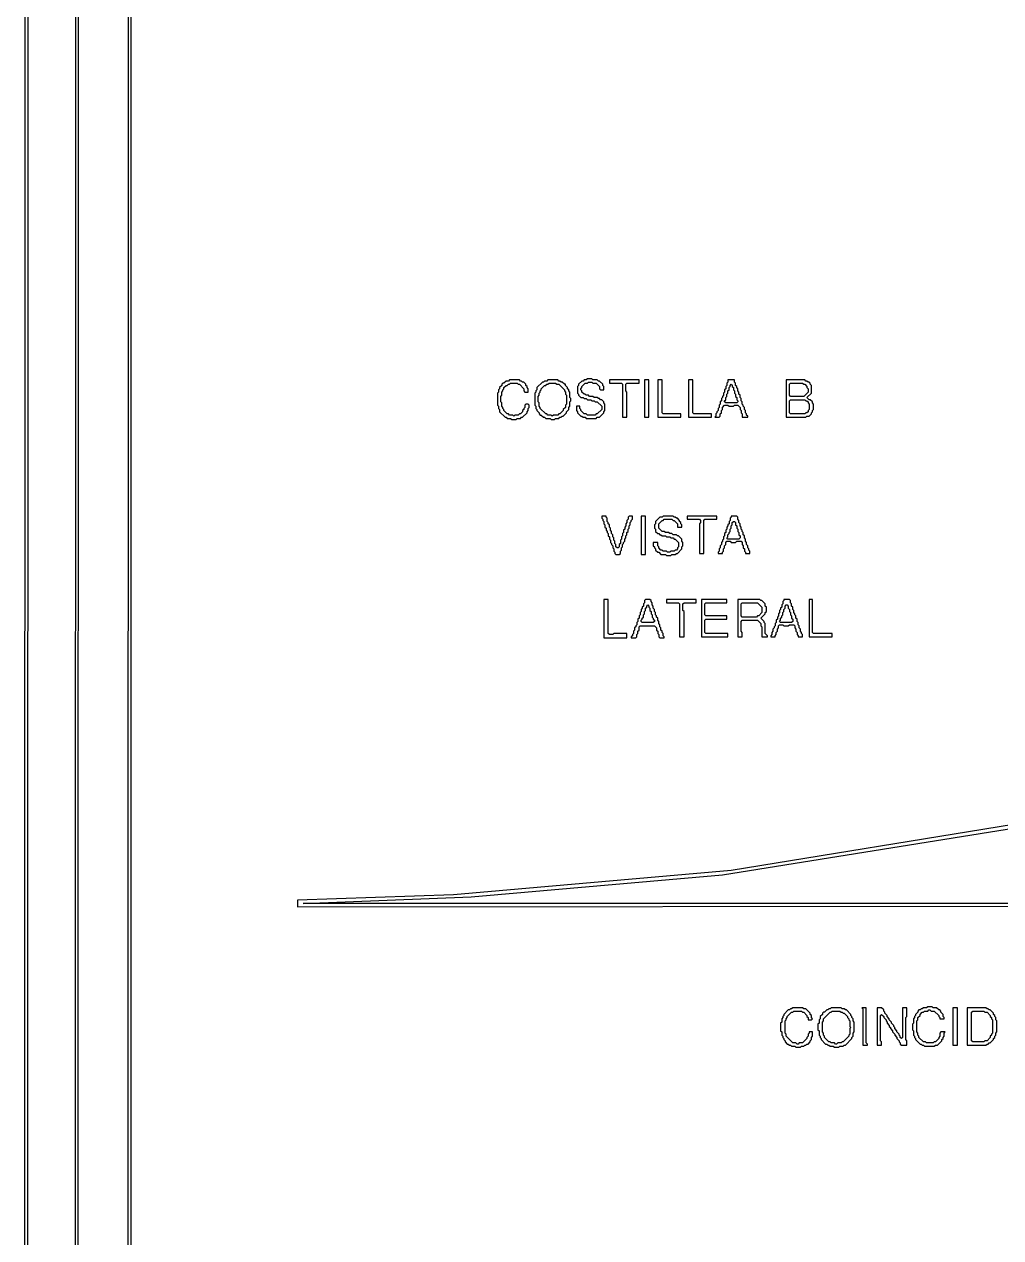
# Model space of a CAD drawing. Extents: x 17 to 323, y -435 to -5.
# Drawn here: x 16.9 to 105.8, y -324.3 to -213.8 of the extents above; entities that cross this region are included whole.
import ezdxf

# ---------------------------------------------------------------- set-up
doc = ezdxf.new("R2010")
doc.units = 0

msp = doc.modelspace()

# ---------------------------------------------------------------- linework, layer by layer
at = {"layer": 'CONTOURS'}
for p, q in [((17, -4.7), (16.9, -434.9)), ((17.2, -434.5), (17.3, -5)), ((21.6, -9.4), (21.5, -430.1)), ((21.8, -429.8), (21.9, -9.7)), ((26.4, -14.2), (26.3, -425.4)), ((26.6, -425), (26.7, -14.5)), ((60.5, -246.5), (60.4, -246.6)), ((60.6, -246.5), (60.5, -246.5)), ((60.8, -246.3), (60.6, -246.5)), ((61, -246.3), (60.8, -246.3)), ((61.1, -246.2), (61, -246.3)), ((62, -246.2), (61.1, -246.2)), ((61.1, -246.6), (61.2, -246.5)), ((61.2, -246.5), (61.8, -246.5)), ((61.8, -246.5), (61.9, -246.6)), ((62.1, -246.3), (62, -246.2)), ((62.2, -246.3), (62.1, -246.3)), ((62.3, -246.4), (62.2, -246.3)), ((62.4, -246.4), (62.3, -246.4)), ((62.6, -246.6), (62.4, -246.4)), ((64.1, -246.4), (63.6, -246.9)), ((64.2, -246.4), (64.1, -246.4)), ((64.3, -246.3), (64.2, -246.4)), ((64.5, -246.3), (64.3, -246.3)), ((64.6, -246.2), (64.5, -246.3)), ((65.5, -246.2), (64.6, -246.2)), ((64.6, -246.6), (64.7, -246.5)), ((64.7, -246.5), (65.3, -246.5)), ((65.3, -246.5), (65.4, -246.6)), ((65.6, -246.3), (65.5, -246.2)), ((65.7, -246.3), (65.6, -246.3)), ((65.8, -246.4), (65.7, -246.3)), ((65.9, -246.4), (65.8, -246.4)), ((66.1, -246.6), (65.9, -246.4)), ((67.7, -246.3), (67.4, -246.6)), ((67.8, -246.3), (67.7, -246.3)), ((67.7, -246.8), (68, -246.5)), ((67.9, -246.2), (67.8, -246.3)), ((68.1, -246.2), (67.9, -246.2)), ((68, -246.5), (68.2, -246.5)), ((68.2, -246.1), (68.1, -246.2)), ((68.6, -246.1), (68.2, -246.1)), ((68.2, -246.5), (68.3, -246.4)), ((68.3, -246.4), (68.6, -246.4)), ((68.7, -246.2), (68.6, -246.1)), ((68.6, -246.4), (68.7, -246.5)), ((69.1, -246.2), (68.7, -246.2)), ((68.7, -246.5), (69, -246.5)), ((69, -246.5), (69.3, -246.8)), ((69.2, -246.3), (69.1, -246.2)), ((69.3, -246.3), (69.2, -246.3)), ((69.6, -246.6), (69.3, -246.3)), ((70.2, -246.2), (70.2, -246.5)), ((72.9, -246.2), (70.2, -246.2)), ((70.2, -246.5), (71.3, -246.5)), ((71.3, -246.5), (71.4, -246.6)), ((71.7, -246.6), (71.8, -246.5)), ((71.8, -246.5), (72.9, -246.5)), ((72.9, -246.5), (72.9, -246.2)), ((73.4, -246.2), (73.4, -249.6)), ((73.8, -246.2), (73.4, -246.2)), ((73.8, -249.6), (73.8, -246.2)), ((74.6, -246.2), (74.6, -249.6)), ((75, -246.2), (74.6, -246.2)), ((75, -249.2), (75, -246.2)), ((77.4, -246.2), (77.4, -249.6)), ((77.8, -246.2), (77.4, -246.2)), ((77.8, -249.2), (77.8, -246.2)), ((81, -246.4), (80.9, -246.5)), ((80.9, -246.5), (80.9, -246.7)), ((81, -246.2), (81, -246.4)), ((81.6, -246.2), (81, -246.2)), ((81.6, -246.4), (81.6, -246.2)), ((81.7, -246.5), (81.6, -246.4)), ((81.7, -246.7), (81.7, -246.5)), ((86.3, -246.2), (86.3, -249.6)), ((88, -246.2), (86.3, -246.2)), ((86.6, -246.6), (86.7, -246.5)), ((86.7, -246.5), (87.8, -246.5)), ((87.8, -246.5), (87.9, -246.6)), ((88.1, -246.3), (88, -246.2)), ((88.2, -246.3), (88.1, -246.3)), ((88.3, -246.4), (88.2, -246.3)), ((88.4, -246.4), (88.3, -246.4)), ((88.5, -246.5), (88.4, -246.4)), ((88.5, -246.6), (88.5, -246.5)), ((60.1, -247.3), (60, -247.4)), ((60, -247.4), (60, -248.5)), ((60.2, -247), (60.1, -247.1)), ((60.1, -247.1), (60.1, -247.3)), ((60.4, -246.7), (60.2, -246.9)), ((60.2, -246.9), (60.2, -247)), ((60.3, -247.7), (60.4, -247.6)), ((60.4, -246.6), (60.4, -246.7)), ((60.4, -247.3), (60.5, -247.2)), ((60.4, -247.6), (60.4, -247.3)), ((60.5, -247.1), (60.6, -247)), ((60.5, -247.2), (60.5, -247.1)), ((60.6, -246.9), (60.8, -246.7)), ((60.6, -247), (60.6, -246.9)), ((60.8, -246.7), (60.9, -246.7)), ((60.9, -246.7), (61, -246.6)), ((61, -246.6), (61.1, -246.6)), ((61.9, -246.6), (62, -246.6)), ((62, -246.6), (62.4, -247)), ((62.4, -247), (62.4, -247.2)), ((62.4, -247.2), (62.5, -247.3)), ((62.5, -247.3), (62.8, -247.3)), ((62.6, -246.7), (62.6, -246.6)), ((62.7, -246.8), (62.6, -246.7)), ((62.7, -246.9), (62.7, -246.8)), ((62.8, -247), (62.7, -246.9)), ((62.8, -247.3), (62.8, -247)), ((63.5, -247.3), (63.4, -247.4)), ((63.4, -247.4), (63.4, -248.5)), ((63.6, -247.1), (63.5, -247.2)), ((63.5, -247.2), (63.5, -247.3)), ((63.6, -246.9), (63.6, -247.1)), ((63.7, -247.7), (63.8, -247.6)), ((63.8, -247.4), (63.9, -247.3)), ((63.8, -247.6), (63.8, -247.4)), ((63.9, -247.2), (64, -247.1)), ((63.9, -247.3), (63.9, -247.2)), ((64, -247), (64.3, -246.7)), ((64, -247.1), (64, -247)), ((64.3, -246.7), (64.4, -246.7)), ((64.4, -246.7), (64.5, -246.6)), ((64.5, -246.6), (64.6, -246.6)), ((65.4, -246.6), (65.6, -246.6)), ((65.6, -246.6), (66.1, -247.1)), ((66.2, -246.6), (66.1, -246.6)), ((66.1, -247.1), (66.1, -247.2)), ((66.1, -247.2), (66.2, -247.3)), ((66.2, -246.7), (66.2, -246.6)), ((66.4, -246.9), (66.2, -246.7)), ((66.2, -247.3), (66.2, -247.5)), ((66.2, -247.5), (66.3, -247.6)), ((66.3, -247.6), (66.3, -248.4)), ((66.4, -247), (66.4, -246.9)), ((66.5, -247.1), (66.4, -247)), ((66.5, -247.2), (66.5, -247.1)), ((66.6, -247.3), (66.5, -247.2)), ((66.6, -247.8), (66.6, -247.3)), ((67.4, -246.7), (67.3, -246.8)), ((67.3, -246.8), (67.3, -247.4)), ((67.3, -247.4), (67.4, -247.5)), ((67.4, -246.6), (67.4, -246.7)), ((67.4, -247.5), (67.4, -247.6)), ((67.4, -247.6), (67.6, -247.8)), ((67.6, -247), (67.7, -246.9)), ((67.6, -247.1), (67.6, -247)), ((67.7, -247.2), (67.6, -247.1)), ((67.7, -246.9), (67.7, -246.8)), ((67.7, -247.3), (67.7, -247.2)), ((67.9, -247.5), (67.7, -247.3)), ((68, -247.5), (67.9, -247.5)), ((68.1, -247.6), (68, -247.5)), ((68.3, -247.6), (68.1, -247.6)), ((68.4, -247.7), (68.3, -247.6)), ((69.3, -246.8), (69.3, -247)), ((69.3, -247), (69.4, -247.1)), ((69.4, -247.1), (69.7, -247.1)), ((69.6, -246.7), (69.6, -246.6)), ((69.7, -246.8), (69.6, -246.7)), ((69.7, -247.1), (69.7, -246.8)), ((71.4, -246.6), (71.4, -249.6)), ((71.7, -247.2), (71.7, -246.6)), ((71.8, -247.3), (71.7, -247.2)), ((71.8, -249.6), (71.8, -247.3)), ((80.6, -247.6), (80.5, -247.7)), ((80.7, -247.3), (80.6, -247.4)), ((80.6, -247.4), (80.6, -247.6)), ((80.8, -247), (80.7, -247.1)), ((80.7, -247.1), (80.7, -247.3)), ((80.9, -246.7), (80.8, -246.8)), ((80.8, -246.8), (80.8, -247)), ((80.9, -247.5), (81, -247.4)), ((80.9, -247.7), (80.9, -247.5)), ((81, -247.2), (81.1, -247.1)), ((81, -247.4), (81, -247.2)), ((81.1, -246.9), (81.2, -246.8)), ((81.1, -247.1), (81.1, -246.9)), ((81.2, -246.7), (81.3, -246.6)), ((81.2, -246.8), (81.2, -246.7)), ((81.3, -246.6), (81.4, -246.7)), ((81.4, -246.7), (81.4, -246.8)), ((81.4, -246.8), (81.5, -246.9)), ((81.5, -246.9), (81.5, -247.1)), ((81.5, -247.1), (81.6, -247.2)), ((81.6, -247.2), (81.6, -247.4)), ((81.6, -247.4), (81.7, -247.5)), ((81.8, -246.8), (81.7, -246.7)), ((81.7, -247.5), (81.7, -247.7)), ((81.8, -246.9), (81.8, -246.8)), ((81.9, -247), (81.8, -246.9)), ((81.9, -247.2), (81.9, -247)), ((82, -247.3), (81.9, -247.2)), ((82, -247.5), (82, -247.3)), ((82.1, -247.6), (82, -247.5)), ((82.1, -247.8), (82.1, -247.6)), ((86.6, -247.6), (86.6, -246.6)), ((86.7, -247.7), (86.6, -247.6)), ((87.9, -246.6), (88, -246.6)), ((88.3, -247.3), (87.9, -247.7)), ((88, -246.6), (88.2, -246.8)), ((88.2, -246.8), (88.2, -246.9)), ((88.2, -246.9), (88.3, -247)), ((88.2, -247.8), (88.6, -247.4)), ((88.3, -247), (88.3, -247.3)), ((88.6, -246.7), (88.5, -246.6)), ((88.6, -247.4), (88.6, -246.7)), ((60, -248.5), (60.1, -248.6)), ((60.1, -248.6), (60.1, -248.8)), ((60.3, -248.2), (60.3, -247.7)), ((60.4, -248.3), (60.3, -248.2)), ((60.4, -248.6), (60.4, -248.3)), ((60.5, -248.7), (60.4, -248.6)), ((60.5, -248.8), (60.5, -248.7)), ((62.5, -248.7), (62.4, -248.8)), ((62.6, -248.4), (62.5, -248.5)), ((62.5, -248.5), (62.5, -248.7)), ((62.8, -248.4), (62.6, -248.4)), ((62.9, -248.5), (62.8, -248.4)), ((62.8, -248.8), (62.9, -248.7)), ((62.9, -248.7), (62.9, -248.5)), ((63.4, -248.5), (63.5, -248.6)), ((63.5, -248.6), (63.5, -248.8)), ((63.7, -248.2), (63.7, -247.7)), ((63.8, -248.3), (63.7, -248.2)), ((63.8, -248.6), (63.8, -248.3)), ((63.9, -248.7), (63.8, -248.6)), ((63.9, -248.8), (63.9, -248.7)), ((66.2, -248.7), (66, -248.9)), ((66.3, -248.4), (66.2, -248.5)), ((66.2, -248.5), (66.2, -248.7)), ((66.5, -248.7), (66.6, -248.6)), ((66.5, -248.9), (66.5, -248.7)), ((66.7, -247.9), (66.6, -247.8)), ((66.6, -248.2), (66.7, -248.1)), ((66.6, -248.6), (66.6, -248.2)), ((66.7, -248.1), (66.7, -247.9)), ((67.5, -248.6), (67.2, -248.6)), ((67.2, -248.6), (67.2, -249)), ((67.5, -248.8), (67.5, -248.6)), ((67.6, -247.8), (67.8, -247.8)), ((67.8, -247.8), (67.9, -247.9)), ((67.9, -247.9), (68.1, -247.9)), ((68.1, -247.9), (68.2, -248)), ((68.2, -248), (68.5, -248)), ((68.7, -247.7), (68.4, -247.7)), ((68.5, -248), (68.6, -248.1)), ((68.6, -248.1), (68.8, -248.1)), ((68.8, -247.8), (68.7, -247.7)), ((69.1, -247.8), (68.8, -247.8)), ((68.8, -248.1), (68.9, -248.2)), ((68.9, -248.2), (69.1, -248.2)), ((69.2, -247.9), (69.1, -247.8)), ((69.1, -248.2), (69.5, -248.6)), ((69.3, -247.9), (69.2, -247.9)), ((69.4, -248), (69.3, -247.9)), ((69.5, -248), (69.4, -248)), ((69.7, -248.2), (69.5, -248)), ((69.5, -248.6), (69.5, -248.9)), ((69.7, -248.3), (69.7, -248.2)), ((69.8, -248.4), (69.7, -248.3)), ((69.8, -249), (69.8, -248.4)), ((80.2, -248.7), (80.1, -248.8)), ((80.3, -248.4), (80.2, -248.5)), ((80.2, -248.5), (80.2, -248.7)), ((80.4, -248.1), (80.3, -248.2)), ((80.3, -248.2), (80.3, -248.4)), ((80.5, -247.8), (80.4, -247.9)), ((80.4, -247.9), (80.4, -248.1)), ((80.5, -247.7), (80.5, -247.8)), ((80.5, -248.7), (80.7, -248.5)), ((80.5, -248.9), (80.5, -248.7)), ((80.7, -248.1), (80.8, -248)), ((80.7, -248.2), (80.7, -248.1)), ((80.8, -248.3), (80.7, -248.2)), ((80.7, -248.5), (81, -248.5)), ((80.8, -247.8), (80.9, -247.7)), ((80.8, -248), (80.8, -247.8)), ((81.8, -248.3), (80.8, -248.3)), ((81, -248.5), (81.1, -248.6)), ((81.1, -248.6), (81.5, -248.6)), ((81.5, -248.6), (81.6, -248.5)), ((81.6, -248.5), (81.9, -248.5)), ((81.7, -247.7), (81.8, -247.8)), ((81.8, -247.8), (81.8, -248)), ((81.8, -248), (81.9, -248.1)), ((81.9, -248.2), (81.8, -248.3)), ((81.9, -248.1), (81.9, -248.2)), ((81.9, -248.5), (82.1, -248.7)), ((82.2, -247.9), (82.1, -247.8)), ((82.1, -248.7), (82.1, -248.9)), ((82.2, -248.1), (82.2, -247.9)), ((82.3, -248.2), (82.2, -248.1)), ((82.3, -248.4), (82.3, -248.2)), ((82.4, -248.5), (82.3, -248.4)), ((82.4, -248.6), (82.4, -248.5)), ((82.5, -248.7), (82.4, -248.6)), ((82.5, -248.9), (82.5, -248.7)), ((86.6, -248.1), (86.7, -248)), ((86.6, -249.2), (86.6, -248.1)), ((87.9, -247.7), (86.7, -247.7)), ((86.7, -248), (88, -248)), ((88, -248), (88.1, -248.1)), ((88.1, -248.1), (88.2, -248.1)), ((88.4, -248), (88.2, -247.8)), ((88.2, -248.1), (88.3, -248.2)), ((88.3, -248.2), (88.3, -248.3)), ((88.3, -248.3), (88.4, -248.4)), ((88.5, -248), (88.4, -248)), ((88.4, -248.4), (88.4, -248.9)), ((88.7, -248.2), (88.5, -248)), ((88.7, -248.3), (88.7, -248.2)), ((88.8, -248.4), (88.7, -248.3)), ((88.8, -248.9), (88.8, -248.4)), ((60.1, -248.8), (60.2, -248.9)), ((60.2, -248.9), (60.2, -249.1)), ((60.2, -249.1), (60.7, -249.6)), ((60.6, -248.9), (60.5, -248.8)), ((60.6, -249), (60.6, -248.9)), ((60.9, -249.3), (60.6, -249)), ((60.7, -249.6), (60.8, -249.6)), ((60.8, -249.6), (60.9, -249.7)), ((61, -249.3), (60.9, -249.3)), ((60.9, -249.7), (61.2, -249.7)), ((61.1, -249.4), (61, -249.3)), ((61.4, -249.4), (61.1, -249.4)), ((61.2, -249.7), (61.3, -249.8)), ((61.3, -249.8), (61.7, -249.8)), ((61.5, -249.5), (61.4, -249.4)), ((61.6, -249.4), (61.5, -249.5)), ((61.9, -249.4), (61.6, -249.4)), ((61.7, -249.8), (61.8, -249.7)), ((61.8, -249.7), (62.1, -249.7)), ((62, -249.3), (61.9, -249.4)), ((62.1, -249.3), (62, -249.3)), ((62.3, -249.1), (62.1, -249.3)), ((62.1, -249.7), (62.2, -249.6)), ((62.2, -249.6), (62.3, -249.6)), ((62.4, -248.9), (62.3, -249)), ((62.3, -249), (62.3, -249.1)), ((62.3, -249.6), (62.7, -249.2)), ((62.4, -248.8), (62.4, -248.9)), ((62.7, -249.1), (62.8, -249)), ((62.7, -249.2), (62.7, -249.1)), ((62.8, -249), (62.8, -248.8)), ((63.5, -248.8), (63.6, -248.9)), ((63.6, -248.9), (63.6, -249)), ((63.6, -249), (63.8, -249.2)), ((63.8, -249.2), (63.8, -249.3)), ((63.8, -249.3), (63.9, -249.4)), ((64.4, -249.3), (63.9, -248.8)), ((63.9, -249.4), (64, -249.4)), ((64, -249.4), (64.2, -249.6)), ((64.2, -249.6), (64.3, -249.6)), ((64.3, -249.6), (64.4, -249.7)), ((64.5, -249.3), (64.4, -249.3)), ((64.4, -249.7), (64.8, -249.7)), ((64.6, -249.4), (64.5, -249.3)), ((64.9, -249.4), (64.6, -249.4)), ((64.8, -249.7), (64.9, -249.8)), ((65, -249.5), (64.9, -249.4)), ((64.9, -249.8), (65.2, -249.8)), ((65.1, -249.4), (65, -249.5)), ((65.5, -249.4), (65.1, -249.4)), ((65.2, -249.8), (65.3, -249.7)), ((65.3, -249.7), (65.6, -249.7)), ((65.6, -249.3), (65.5, -249.4)), ((65.7, -249.3), (65.6, -249.3)), ((65.6, -249.7), (65.7, -249.6)), ((66, -249), (65.7, -249.3)), ((65.7, -249.6), (65.8, -249.6)), ((65.8, -249.6), (65.9, -249.5)), ((65.9, -249.5), (66, -249.5)), ((66, -248.9), (66, -249)), ((66, -249.5), (66.3, -249.2)), ((66.3, -249.1), (66.5, -248.9)), ((66.3, -249.2), (66.3, -249.1)), ((67.2, -249), (67.3, -249.1)), ((67.3, -249.1), (67.3, -249.2)), ((67.3, -249.2), (67.6, -249.5)), ((67.6, -248.9), (67.5, -248.8)), ((67.6, -249), (67.6, -248.9)), ((67.9, -249.3), (67.6, -249)), ((67.6, -249.5), (67.7, -249.5)), ((67.7, -249.5), (67.8, -249.6)), ((67.8, -249.6), (68, -249.6)), ((68.1, -249.3), (67.9, -249.3)), ((68, -249.6), (68.1, -249.7)), ((68.2, -249.4), (68.1, -249.3)), ((68.1, -249.7), (69, -249.7)), ((68.9, -249.4), (68.2, -249.4)), ((69, -249.3), (68.9, -249.4)), ((69.1, -249.3), (69, -249.3)), ((69, -249.7), (69.1, -249.6)), ((69.5, -248.9), (69.1, -249.3)), ((69.1, -249.6), (69.3, -249.6)), ((69.3, -249.6), (69.7, -249.2)), ((69.7, -249.1), (69.8, -249)), ((69.7, -249.2), (69.7, -249.1)), ((71.4, -249.6), (71.8, -249.6)), ((73.4, -249.6), (73.8, -249.6)), ((74.6, -249.6), (76.7, -249.6)), ((75.1, -249.3), (75, -249.2)), ((76.7, -249.3), (75.1, -249.3)), ((76.7, -249.6), (76.7, -249.3)), ((77.4, -249.6), (79.5, -249.6)), ((77.9, -249.3), (77.8, -249.2)), ((79.5, -249.3), (77.9, -249.3)), ((79.5, -249.6), (79.5, -249.3)), ((79.9, -249.5), (79.8, -249.6)), ((79.8, -249.6), (80.2, -249.6)), ((80, -249.2), (79.9, -249.3)), ((79.9, -249.3), (79.9, -249.5)), ((80.1, -249), (80, -249.1)), ((80, -249.1), (80, -249.2)), ((80.1, -248.8), (80.1, -249)), ((80.2, -249.6), (80.3, -249.5)), ((80.3, -249.3), (80.4, -249.2)), ((80.3, -249.5), (80.3, -249.3)), ((80.4, -249), (80.5, -248.9)), ((80.4, -249.2), (80.4, -249)), ((82.1, -248.9), (82.2, -249)), ((82.2, -249), (82.2, -249.2)), ((82.2, -249.2), (82.3, -249.3)), ((82.3, -249.3), (82.3, -249.6)), ((82.3, -249.6), (82.8, -249.6)), ((82.6, -249), (82.5, -248.9)), ((82.6, -249.2), (82.6, -249)), ((82.7, -249.3), (82.6, -249.2)), ((82.7, -249.4), (82.7, -249.3)), ((82.8, -249.5), (82.7, -249.4)), ((82.8, -249.6), (82.8, -249.5)), ((86.3, -249.6), (88.1, -249.6)), ((86.7, -249.3), (86.6, -249.2)), ((88, -249.3), (86.7, -249.3)), ((88.1, -249.2), (88, -249.3)), ((88.2, -249.2), (88.1, -249.2)), ((88.1, -249.6), (88.2, -249.5)), ((88.3, -249.1), (88.2, -249.2)), ((88.2, -249.5), (88.4, -249.5)), ((88.4, -248.9), (88.3, -249)), ((88.3, -249), (88.3, -249.1)), ((88.4, -249.5), (88.6, -249.3)), ((88.6, -249.2), (88.7, -249.1)), ((88.6, -249.3), (88.6, -249.2)), ((88.7, -249), (88.8, -248.9)), ((88.7, -249.1), (88.7, -249)), ((69.5, -258.6), (69.5, -258.8)), ((69.9, -258.6), (69.5, -258.6)), ((69.9, -258.7), (69.9, -258.6)), ((72, -258.6), (71.9, -258.7)), ((72.3, -258.6), (72, -258.6)), ((72.3, -258.9), (72.3, -258.6)), ((73.1, -258.6), (73.1, -262.1)), ((73.5, -258.6), (73.1, -258.6)), ((73.5, -262.1), (73.5, -258.6)), ((75.1, -258.6), (75, -258.7)), ((76, -258.6), (75.1, -258.6)), ((76.1, -258.7), (76, -258.6)), ((77.3, -258.6), (77.3, -258.9)), ((80, -258.6), (77.3, -258.6)), ((80, -258.9), (80, -258.6)), ((81.3, -258.6), (81.3, -258.7)), ((81.8, -258.6), (81.3, -258.6)), ((81.9, -258.7), (81.8, -258.6)), ((69.5, -258.8), (69.6, -258.9)), ((69.6, -258.9), (69.6, -259)), ((69.6, -259), (69.7, -259.1)), ((69.7, -259.1), (69.7, -259.3)), ((69.7, -259.3), (69.8, -259.4)), ((69.8, -259.4), (69.8, -259.6)), ((69.8, -259.6), (69.9, -259.7)), ((70, -258.8), (69.9, -258.7)), ((69.9, -259.7), (69.9, -259.9)), ((70, -259.1), (70, -258.8)), ((70.1, -259.2), (70, -259.1)), ((70.1, -259.3), (70.1, -259.2)), ((70.2, -259.4), (70.1, -259.3)), ((70.2, -259.6), (70.2, -259.4)), ((70.3, -259.7), (70.2, -259.6)), ((70.3, -259.9), (70.3, -259.7)), ((71.7, -259.5), (71.6, -259.6)), ((71.6, -259.6), (71.6, -259.8)), ((71.8, -259.2), (71.7, -259.3)), ((71.7, -259.3), (71.7, -259.5)), ((71.9, -258.9), (71.8, -259)), ((71.8, -259), (71.8, -259.2)), ((71.9, -258.7), (71.9, -258.9)), ((71.9, -259.8), (72, -259.7)), ((72, -259.5), (72.1, -259.4)), ((72, -259.7), (72, -259.5)), ((72.1, -259.2), (72.2, -259.1)), ((72.1, -259.4), (72.1, -259.2)), ((72.2, -259), (72.3, -258.9)), ((72.2, -259.1), (72.2, -259)), ((74.4, -259.3), (74.3, -259.4)), ((74.3, -259.4), (74.3, -259.7)), ((74.3, -259.7), (74.4, -259.8)), ((74.8, -258.7), (74.4, -259.1)), ((74.4, -259.1), (74.4, -259.3)), ((74.7, -259.3), (75, -259)), ((74.7, -259.7), (74.7, -259.3)), ((75, -260), (74.7, -259.7)), ((75, -258.7), (74.8, -258.7)), ((75, -259), (75.1, -259)), ((75.1, -259), (75.2, -258.9)), ((75.2, -258.9), (75.9, -258.9)), ((75.9, -258.9), (76, -259)), ((76, -259), (76.1, -259)), ((76.2, -258.7), (76.1, -258.7)), ((76.1, -259), (76.4, -259.3)), ((76.3, -258.8), (76.2, -258.7)), ((76.4, -258.8), (76.3, -258.8)), ((76.6, -259), (76.4, -258.8)), ((76.4, -259.3), (76.4, -259.6)), ((76.4, -259.6), (76.8, -259.6)), ((76.6, -259.1), (76.6, -259)), ((76.7, -259.2), (76.6, -259.1)), ((76.7, -259.3), (76.7, -259.2)), ((76.8, -259.4), (76.7, -259.3)), ((76.8, -259.6), (76.8, -259.4)), ((77.3, -258.9), (78.4, -258.9)), ((78.4, -258.9), (78.5, -259)), ((78.5, -259.2), (78.4, -259.3)), ((78.4, -259.3), (78.4, -262)), ((78.5, -259), (78.5, -259.2)), ((78.8, -259), (78.9, -258.9)), ((78.8, -262), (78.8, -259)), ((78.9, -258.9), (80, -258.9)), ((81, -259.5), (80.9, -259.6)), ((80.9, -259.6), (80.9, -259.8)), ((81.1, -259.3), (81, -259.4)), ((81, -259.4), (81, -259.5)), ((81.2, -259), (81.1, -259.1)), ((81.1, -259.1), (81.1, -259.3)), ((81.3, -258.7), (81.2, -258.8)), ((81.2, -258.8), (81.2, -259)), ((81.2, -259.8), (81.3, -259.7)), ((81.3, -259.5), (81.4, -259.4)), ((81.3, -259.7), (81.3, -259.5)), ((81.4, -259.2), (81.5, -259.1)), ((81.4, -259.4), (81.4, -259.2)), ((81.5, -259.1), (81.6, -259.1)), ((81.6, -259.1), (81.7, -259.2)), ((81.7, -259.2), (81.7, -259.4)), ((81.7, -259.4), (81.8, -259.5)), ((81.8, -259.5), (81.8, -259.7)), ((81.8, -259.7), (81.9, -259.8)), ((81.9, -258.9), (81.9, -258.7)), ((82, -259), (81.9, -258.9)), ((82, -259.2), (82, -259)), ((82.1, -259.3), (82, -259.2)), ((82.1, -259.5), (82.1, -259.3)), ((82.2, -259.6), (82.1, -259.5)), ((82.2, -259.8), (82.2, -259.6)), ((69.9, -259.9), (70, -260)), ((70, -260), (70, -260.1)), ((70, -260.1), (70.1, -260.2)), ((70.1, -260.2), (70.1, -260.4)), ((70.1, -260.4), (70.2, -260.5)), ((70.2, -260.5), (70.2, -260.7)), ((70.2, -260.7), (70.3, -260.8)), ((70.4, -260), (70.3, -259.9)), ((70.3, -260.8), (70.3, -261)), ((70.4, -260.2), (70.4, -260)), ((70.5, -260.3), (70.4, -260.2)), ((70.5, -260.5), (70.5, -260.3)), ((70.6, -260.6), (70.5, -260.5)), ((70.6, -260.8), (70.6, -260.6)), ((70.7, -260.9), (70.6, -260.8)), ((70.7, -261.1), (70.7, -260.9)), ((71.3, -260.7), (71.2, -260.8)), ((71.2, -260.8), (71.2, -261.1)), ((71.4, -260.4), (71.3, -260.5)), ((71.3, -260.5), (71.3, -260.7)), ((71.5, -260.1), (71.4, -260.2)), ((71.4, -260.2), (71.4, -260.4)), ((71.6, -259.8), (71.5, -259.9)), ((71.5, -259.9), (71.5, -260.1)), ((71.5, -261), (71.6, -260.9)), ((71.6, -260.7), (71.7, -260.6)), ((71.6, -260.9), (71.6, -260.7)), ((71.7, -260.4), (71.8, -260.3)), ((71.7, -260.6), (71.7, -260.4)), ((71.8, -260.1), (71.9, -260)), ((71.8, -260.3), (71.8, -260.1)), ((71.9, -260), (71.9, -259.8)), ((74.4, -259.8), (74.4, -260)), ((74.4, -260), (74.6, -260.2)), ((74.6, -260.2), (74.7, -260.2)), ((74.7, -260.2), (74.8, -260.3)), ((74.8, -260.3), (74.9, -260.3)), ((74.9, -260.3), (75, -260.4)), ((75.2, -260), (75, -260)), ((75, -260.4), (75.3, -260.4)), ((75.3, -260.1), (75.2, -260)), ((75.6, -260.1), (75.3, -260.1)), ((75.3, -260.4), (75.4, -260.5)), ((75.4, -260.5), (75.7, -260.5)), ((75.7, -260.2), (75.6, -260.1)), ((75.9, -260.2), (75.7, -260.2)), ((75.7, -260.5), (75.8, -260.6)), ((75.8, -260.6), (76, -260.6)), ((76, -260.3), (75.9, -260.2)), ((76.3, -260.3), (76, -260.3)), ((76, -260.6), (76.1, -260.7)), ((76.1, -260.7), (76.2, -260.7)), ((76.2, -260.7), (76.5, -261)), ((76.4, -260.4), (76.3, -260.3)), ((76.5, -260.4), (76.4, -260.4)), ((76.8, -260.7), (76.5, -260.4)), ((76.8, -260.9), (76.8, -260.7)), ((76.9, -261), (76.8, -260.9)), ((80.5, -260.9), (80.4, -261)), ((80.6, -260.7), (80.5, -260.8)), ((80.5, -260.8), (80.5, -260.9)), ((80.7, -260.4), (80.6, -260.5)), ((80.6, -260.5), (80.6, -260.7)), ((80.8, -260.1), (80.7, -260.2)), ((80.7, -260.2), (80.7, -260.4)), ((80.9, -259.8), (80.8, -259.9)), ((80.8, -259.9), (80.8, -260.1)), ((80.8, -261), (80.9, -260.9)), ((80.9, -260.6), (81, -260.5)), ((81, -260.7), (80.9, -260.6)), ((80.9, -260.9), (81.2, -260.9)), ((81, -260.3), (81.1, -260.2)), ((81, -260.5), (81, -260.3)), ((82, -260.7), (81, -260.7)), ((81.1, -260.1), (81.2, -260)), ((81.1, -260.2), (81.1, -260.1)), ((81.2, -260), (81.2, -259.8)), ((81.2, -260.9), (81.3, -261)), ((81.7, -261), (81.8, -260.9)), ((81.8, -260.9), (82.2, -260.9)), ((81.9, -259.8), (81.9, -260)), ((81.9, -260), (82, -260.1)), ((82, -260.1), (82, -260.3)), ((82, -260.3), (82.1, -260.4)), ((82.1, -260.6), (82, -260.7)), ((82.1, -260.4), (82.1, -260.6)), ((82.3, -259.9), (82.2, -259.8)), ((82.2, -260.9), (82.3, -261)), ((82.3, -260), (82.3, -259.9)), ((82.4, -260.1), (82.3, -260)), ((82.4, -260.3), (82.4, -260.1)), ((82.5, -260.4), (82.4, -260.3)), ((82.5, -260.6), (82.5, -260.4)), ((82.6, -260.7), (82.5, -260.6)), ((82.6, -260.9), (82.6, -260.7)), ((82.7, -261), (82.6, -260.9)), ((70.3, -261), (70.4, -261.1)), ((70.4, -261.1), (70.4, -261.2)), ((70.4, -261.2), (70.5, -261.3)), ((70.5, -261.3), (70.5, -261.5)), ((70.5, -261.5), (70.6, -261.6)), ((70.6, -261.6), (70.6, -261.8)), ((70.6, -261.8), (70.7, -261.9)), ((70.8, -261.2), (70.7, -261.1)), ((70.7, -261.9), (70.7, -262)), ((70.7, -262), (70.8, -262.1)), ((70.8, -261.4), (70.8, -261.2)), ((70.9, -261.5), (70.8, -261.4)), ((71, -261.5), (70.9, -261.5)), ((71.1, -261.4), (71, -261.5)), ((71.2, -261.1), (71.1, -261.2)), ((71.1, -261.2), (71.1, -261.4)), ((71.1, -262.1), (71.2, -262)), ((71.2, -261.8), (71.3, -261.7)), ((71.2, -262), (71.2, -261.8)), ((71.3, -261.5), (71.4, -261.4)), ((71.3, -261.7), (71.3, -261.5)), ((71.4, -261.2), (71.5, -261.1)), ((71.4, -261.4), (71.4, -261.2)), ((71.5, -261.1), (71.5, -261)), ((74.6, -261), (74.2, -261)), ((74.2, -261), (74.2, -261.3)), ((74.2, -261.3), (74.3, -261.4)), ((74.3, -261.4), (74.3, -261.5)), ((74.3, -261.5), (74.4, -261.6)), ((74.4, -261.6), (74.4, -261.7)), ((74.4, -261.7), (74.6, -261.9)), ((74.6, -261.3), (74.6, -261)), ((74.7, -261.4), (74.6, -261.3)), ((74.6, -261.9), (74.7, -261.9)), ((74.7, -261.5), (74.7, -261.4)), ((74.9, -261.7), (74.7, -261.5)), ((74.7, -261.9), (74.9, -262.1)), ((75, -261.7), (74.9, -261.7)), ((75.1, -261.8), (75, -261.7)), ((75.4, -261.8), (75.1, -261.8)), ((75.5, -261.9), (75.4, -261.8)), ((75.7, -261.9), (75.5, -261.9)), ((75.8, -261.8), (75.7, -261.9)), ((76.1, -261.8), (75.8, -261.8)), ((76.2, -261.7), (76.1, -261.8)), ((76.3, -261.7), (76.2, -261.7)), ((76.2, -262.1), (76.3, -262)), ((76.4, -261.6), (76.3, -261.7)), ((76.3, -262), (76.4, -262)), ((76.5, -261.4), (76.4, -261.5)), ((76.4, -261.5), (76.4, -261.6)), ((76.4, -262), (76.8, -261.6)), ((76.5, -261), (76.5, -261.4)), ((76.8, -261.4), (76.9, -261.3)), ((76.8, -261.6), (76.8, -261.4)), ((76.9, -261.3), (76.9, -261)), ((78.4, -262), (78.8, -262)), ((80.2, -261.8), (80.1, -261.9)), ((80.1, -261.9), (80.1, -262)), ((80.1, -262), (80.5, -262)), ((80.3, -261.5), (80.2, -261.6)), ((80.2, -261.6), (80.2, -261.8)), ((80.4, -261.2), (80.3, -261.3)), ((80.3, -261.3), (80.3, -261.5)), ((80.4, -261), (80.4, -261.2)), ((80.5, -261.9), (80.6, -261.8)), ((80.5, -262), (80.5, -261.9)), ((80.6, -261.6), (80.7, -261.5)), ((80.6, -261.8), (80.6, -261.6)), ((80.7, -261.3), (80.8, -261.2)), ((80.7, -261.5), (80.7, -261.3)), ((80.8, -261.2), (80.8, -261)), ((81.3, -261), (81.7, -261)), ((82.3, -261), (82.3, -261.2)), ((82.3, -261.2), (82.4, -261.3)), ((82.4, -261.3), (82.4, -261.5)), ((82.4, -261.5), (82.5, -261.6)), ((82.5, -261.6), (82.5, -261.8)), ((82.5, -261.8), (82.6, -261.9)), ((82.6, -261.9), (82.6, -262)), ((82.6, -262), (83, -262)), ((82.7, -261.2), (82.7, -261)), ((82.8, -261.3), (82.7, -261.2)), ((82.8, -261.5), (82.8, -261.3)), ((82.9, -261.6), (82.8, -261.5)), ((82.9, -261.7), (82.9, -261.6)), ((83, -261.8), (82.9, -261.7)), ((83, -262), (83, -261.8)), ((70.8, -262.1), (71.1, -262.1)), ((73.1, -262.1), (73.5, -262.1)), ((74.9, -262.1), (75.3, -262.1)), ((75.3, -262.1), (75.4, -262.2)), ((75.4, -262.2), (75.8, -262.2)), ((75.8, -262.2), (75.9, -262.1)), ((75.9, -262.1), (76.2, -262.1)), ((69.7, -266.2), (69.7, -269.7)), ((70.1, -266.2), (69.7, -266.2)), ((70.1, -269.3), (70.1, -266.2)), ((73.5, -266.2), (73.4, -266.3)), ((73.4, -266.3), (73.4, -266.5)), ((73.9, -266.2), (73.5, -266.2)), ((74, -266.3), (73.9, -266.2)), ((74, -266.4), (74, -266.3)), ((74.1, -266.5), (74, -266.4)), ((75.4, -266.2), (75.4, -266.5)), ((78.1, -266.2), (75.4, -266.2)), ((78.1, -266.5), (78.1, -266.2)), ((78.6, -266.2), (78.6, -269.6)), ((80.9, -266.2), (78.6, -266.2)), ((80.9, -266.5), (80.9, -266.2)), ((81.9, -266.2), (81.9, -269.6)), ((83.9, -266.2), (81.9, -266.2)), ((84, -266.3), (83.9, -266.2)), ((84.1, -266.3), (84, -266.3)), ((84.4, -266.6), (84.1, -266.3)), ((86.1, -266.3), (86, -266.4)), ((86, -266.4), (86, -266.6)), ((86.1, -266.2), (86.1, -266.3)), ((86.6, -266.2), (86.1, -266.2)), ((86.7, -266.3), (86.6, -266.2)), ((86.7, -266.5), (86.7, -266.3)), ((88.4, -266.2), (88.4, -269.6)), ((88.7, -266.2), (88.4, -266.2)), ((88.7, -269.2), (88.7, -266.2)), ((73.1, -267.3), (73, -267.4)), ((73, -267.4), (73, -267.6)), ((73.2, -267), (73.1, -267.1)), ((73.1, -267.1), (73.1, -267.3)), ((73.3, -266.8), (73.2, -266.9)), ((73.2, -266.9), (73.2, -267)), ((73.4, -266.5), (73.3, -266.6)), ((73.3, -266.6), (73.3, -266.8)), ((73.3, -267.6), (73.4, -267.5)), ((73.4, -267.3), (73.5, -267.2)), ((73.4, -267.5), (73.4, -267.3)), ((73.5, -267), (73.6, -266.9)), ((73.5, -267.2), (73.5, -267)), ((73.6, -266.8), (73.7, -266.7)), ((73.6, -266.9), (73.6, -266.8)), ((73.7, -266.7), (73.8, -266.8)), ((73.8, -266.8), (73.8, -266.9)), ((73.8, -266.9), (73.9, -267)), ((73.9, -267), (73.9, -267.2)), ((73.9, -267.2), (74, -267.3)), ((74, -267.3), (74, -267.5)), ((74, -267.5), (74.1, -267.6)), ((74.1, -266.7), (74.1, -266.5)), ((74.2, -266.8), (74.1, -266.7)), ((74.2, -267), (74.2, -266.8)), ((74.3, -267.1), (74.2, -267)), ((74.3, -267.3), (74.3, -267.1)), ((74.4, -267.4), (74.3, -267.3)), ((74.4, -267.6), (74.4, -267.4)), ((75.4, -266.5), (76.5, -266.5)), ((76.5, -266.5), (76.6, -266.6)), ((76.6, -266.6), (76.6, -269.6)), ((76.9, -266.6), (77, -266.5)), ((76.9, -267.2), (76.9, -266.6)), ((77, -267.3), (76.9, -267.2)), ((77, -266.5), (78.1, -266.5)), ((77, -269.6), (77, -267.3)), ((78.9, -266.6), (79, -266.5)), ((78.9, -267.6), (78.9, -266.6)), ((79, -266.5), (80.9, -266.5)), ((82.2, -266.6), (82.3, -266.5)), ((82.2, -267.7), (82.2, -266.6)), ((82.3, -266.5), (83.7, -266.5)), ((83.7, -266.5), (84.1, -266.9)), ((84.1, -267.4), (83.8, -267.7)), ((84, -267.9), (84.4, -267.5)), ((84.1, -266.9), (84.1, -267.4)), ((84.4, -266.8), (84.4, -266.6)), ((84.5, -266.9), (84.4, -266.8)), ((84.4, -267.4), (84.5, -267.3)), ((84.4, -267.5), (84.4, -267.4)), ((84.5, -267.3), (84.5, -266.9)), ((85.7, -267.4), (85.6, -267.5)), ((85.6, -267.5), (85.6, -267.7)), ((85.8, -267.1), (85.7, -267.2)), ((85.7, -267.2), (85.7, -267.4)), ((85.9, -266.9), (85.8, -267)), ((85.8, -267), (85.8, -267.1)), ((86, -266.6), (85.9, -266.7)), ((85.9, -266.7), (85.9, -266.9)), ((86, -267.4), (86.1, -267.3)), ((86, -267.6), (86, -267.4)), ((86.1, -267.1), (86.2, -267)), ((86.1, -267.3), (86.1, -267.1)), ((86.2, -266.8), (86.3, -266.7)), ((86.2, -267), (86.2, -266.8)), ((86.3, -266.7), (86.4, -266.7)), ((86.4, -266.7), (86.5, -266.8)), ((86.5, -266.8), (86.5, -267)), ((86.5, -267), (86.6, -267.1)), ((86.6, -267.1), (86.6, -267.3)), ((86.6, -267.3), (86.7, -267.4)), ((86.8, -266.6), (86.7, -266.5)), ((86.7, -267.4), (86.7, -267.6)), ((86.8, -266.8), (86.8, -266.6)), ((86.9, -266.9), (86.8, -266.8)), ((86.9, -267.1), (86.9, -266.9)), ((87, -267.2), (86.9, -267.1)), ((87, -267.4), (87, -267.2)), ((87.1, -267.5), (87, -267.4)), ((87.1, -267.6), (87.1, -267.5)), ((72.7, -268.5), (72.6, -268.6)), ((72.6, -268.6), (72.6, -268.7)), ((72.8, -268.2), (72.7, -268.3)), ((72.7, -268.3), (72.7, -268.5)), ((72.9, -267.9), (72.8, -268)), ((72.8, -268), (72.8, -268.2)), ((73, -267.6), (72.9, -267.7)), ((72.9, -267.7), (72.9, -267.9)), ((72.9, -268.7), (73, -268.6)), ((73, -268.6), (74.3, -268.6)), ((73.1, -268.1), (73.2, -268)), ((73.1, -268.2), (73.1, -268.1)), ((73.2, -268.3), (73.1, -268.2)), ((73.2, -267.9), (73.3, -267.8)), ((73.2, -268), (73.2, -267.9)), ((74.2, -268.3), (73.2, -268.3)), ((73.3, -267.8), (73.3, -267.6)), ((74.1, -267.6), (74.1, -267.8)), ((74.1, -267.8), (74.2, -267.9)), ((74.2, -267.9), (74.2, -268)), ((74.2, -268), (74.3, -268.1)), ((74.3, -268.2), (74.2, -268.3)), ((74.3, -268.1), (74.3, -268.2)), ((74.3, -268.6), (74.5, -268.8)), ((74.5, -267.7), (74.4, -267.6)), ((74.5, -267.8), (74.5, -267.7)), ((74.6, -267.9), (74.5, -267.8)), ((74.6, -268.1), (74.6, -267.9)), ((74.7, -268.2), (74.6, -268.1)), ((74.7, -268.4), (74.7, -268.2)), ((74.8, -268.5), (74.7, -268.4)), ((74.8, -268.7), (74.8, -268.5)), ((79, -267.7), (78.9, -267.6)), ((78.9, -268.1), (79, -268)), ((78.9, -269.2), (78.9, -268.1)), ((80.9, -267.7), (79, -267.7)), ((79, -268), (80.9, -268)), ((80.9, -268), (80.9, -267.7)), ((82.3, -267.8), (82.2, -267.7)), ((82.2, -268.2), (82.3, -268.1)), ((82.2, -269.1), (82.2, -268.2)), ((83.6, -267.8), (82.3, -267.8)), ((82.3, -268.1), (83.7, -268.1)), ((83.7, -267.7), (83.6, -267.8)), ((83.8, -267.7), (83.7, -267.7)), ((83.7, -268.1), (84, -268.4)), ((84.3, -268.2), (84, -267.9)), ((84, -268.4), (84, -268.6)), ((84, -268.6), (84.1, -268.7)), ((84.3, -268.3), (84.3, -268.2)), ((84.4, -268.4), (84.3, -268.3)), ((84.4, -269.3), (84.4, -268.4)), ((85.3, -268.6), (85.2, -268.7)), ((85.4, -268.3), (85.3, -268.4)), ((85.3, -268.4), (85.3, -268.6)), ((85.5, -268), (85.4, -268.1)), ((85.4, -268.1), (85.4, -268.3)), ((85.6, -267.7), (85.5, -267.8)), ((85.5, -267.8), (85.5, -268)), ((85.6, -268.6), (85.7, -268.5)), ((85.6, -268.8), (85.6, -268.6)), ((85.7, -268.2), (85.8, -268.1)), ((85.8, -268.3), (85.7, -268.2)), ((85.7, -268.5), (86, -268.5)), ((85.8, -267.9), (85.9, -267.8)), ((85.8, -268.1), (85.8, -267.9)), ((86.8, -268.3), (85.8, -268.3)), ((85.9, -267.7), (86, -267.6)), ((85.9, -267.8), (85.9, -267.7)), ((86, -268.5), (86.1, -268.6)), ((86.1, -268.6), (86.5, -268.6)), ((86.5, -268.6), (86.6, -268.5)), ((86.6, -268.5), (87, -268.5)), ((86.7, -267.6), (86.8, -267.7)), ((86.8, -267.7), (86.8, -267.9)), ((86.8, -267.9), (86.9, -268)), ((86.9, -268.2), (86.8, -268.3)), ((86.9, -268), (86.9, -268.2)), ((87, -268.5), (87.1, -268.6)), ((87.2, -267.7), (87.1, -267.6)), ((87.1, -268.6), (87.1, -268.8)), ((87.2, -267.9), (87.2, -267.7)), ((87.3, -268), (87.2, -267.9)), ((87.3, -268.2), (87.3, -268)), ((87.4, -268.3), (87.3, -268.2)), ((87.4, -268.5), (87.4, -268.3)), ((87.5, -268.6), (87.4, -268.5)), ((87.5, -268.8), (87.5, -268.6)), ((69.7, -269.7), (71.8, -269.7)), ((70.2, -269.4), (70.1, -269.3)), ((70.5, -269.4), (70.2, -269.4)), ((70.6, -269.3), (70.5, -269.4)), ((71.8, -269.3), (70.6, -269.3)), ((71.8, -269.7), (71.8, -269.3)), ((72.3, -269.5), (72.2, -269.6)), ((72.2, -269.6), (72.2, -269.7)), ((72.2, -269.7), (72.6, -269.7)), ((72.4, -269.3), (72.3, -269.4)), ((72.3, -269.4), (72.3, -269.5)), ((72.5, -269), (72.4, -269.1)), ((72.4, -269.1), (72.4, -269.3)), ((72.6, -268.7), (72.5, -268.8)), ((72.5, -268.8), (72.5, -269)), ((72.6, -269.7), (72.7, -269.6)), ((72.7, -269.4), (72.8, -269.3)), ((72.7, -269.6), (72.7, -269.4)), ((72.8, -269.1), (72.9, -269)), ((72.8, -269.3), (72.8, -269.1)), ((72.9, -269), (72.9, -268.7)), ((74.5, -268.8), (74.5, -269)), ((74.5, -269), (74.6, -269.1)), ((74.6, -269.1), (74.6, -269.3)), ((74.6, -269.3), (74.7, -269.4)), ((74.7, -269.4), (74.7, -269.6)), ((74.7, -269.6), (74.8, -269.7)), ((74.9, -268.8), (74.8, -268.7)), ((74.8, -269.7), (75.2, -269.7)), ((74.9, -269), (74.9, -268.8)), ((75, -269.1), (74.9, -269)), ((75, -269.2), (75, -269.1)), ((75.1, -269.3), (75, -269.2)), ((75.1, -269.5), (75.1, -269.3)), ((75.2, -269.6), (75.1, -269.5)), ((75.2, -269.7), (75.2, -269.6)), ((76.6, -269.6), (77, -269.6)), ((78.6, -269.6), (81, -269.6)), ((79, -269.3), (78.9, -269.2)), ((81, -269.3), (79, -269.3)), ((81, -269.6), (81, -269.3)), ((81.9, -269.6), (82.3, -269.6)), ((82.3, -269.2), (82.2, -269.1)), ((82.3, -269.6), (82.3, -269.2)), ((84.1, -268.7), (84.1, -269.6)), ((84.1, -269.6), (84.6, -269.6)), ((84.6, -269.5), (84.4, -269.3)), ((84.6, -269.6), (84.6, -269.5)), ((85, -269.4), (84.9, -269.5)), ((84.9, -269.5), (84.9, -269.6)), ((84.9, -269.6), (85.3, -269.6)), ((85.1, -269.1), (85, -269.2)), ((85, -269.2), (85, -269.4)), ((85.2, -268.8), (85.1, -268.9)), ((85.1, -268.9), (85.1, -269.1)), ((85.2, -268.7), (85.2, -268.8)), ((85.3, -269.5), (85.4, -269.4)), ((85.3, -269.6), (85.3, -269.5)), ((85.4, -269.2), (85.5, -269.1)), ((85.4, -269.4), (85.4, -269.2)), ((85.5, -268.9), (85.6, -268.8)), ((85.5, -269.1), (85.5, -268.9)), ((87.1, -268.8), (87.2, -268.9)), ((87.2, -268.9), (87.2, -269.1)), ((87.2, -269.1), (87.3, -269.2)), ((87.3, -269.2), (87.3, -269.4)), ((87.3, -269.4), (87.4, -269.5)), ((87.4, -269.5), (87.4, -269.6)), ((87.4, -269.6), (87.8, -269.6)), ((87.6, -268.9), (87.5, -268.8)), ((87.6, -269.1), (87.6, -268.9)), ((87.7, -269.2), (87.6, -269.1)), ((87.7, -269.3), (87.7, -269.2)), ((87.8, -269.4), (87.7, -269.3)), ((87.8, -269.6), (87.8, -269.4)), ((88.4, -269.6), (90.5, -269.6)), ((88.8, -269.3), (88.7, -269.2)), ((90.5, -269.3), (88.8, -269.3)), ((90.5, -269.6), (90.5, -269.3)), ((80.5, -291.3), (107.2, -287)), ((107, -286.7), (81.3, -290.9)), ((81.3, -290.9), (56, -293.1)), ((57.6, -293.3), (80.5, -291.3)), ((56, -293.1), (41.8, -293.6)), ((41.8, -293.6), (41.8, -294.2)), ((42.3, -293.9), (57.6, -293.3)), ((191, -293.9), (42.3, -293.9)), ((41.8, -294.2), (191.6, -294.1)), ((86.5, -303.6), (86.1, -304)), ((86.1, -304), (86.1, -304.1)), ((86.4, -304.2), (86.8, -303.8)), ((86.6, -303.6), (86.5, -303.6)), ((86.7, -303.5), (86.6, -303.6)), ((86.8, -303.5), (86.7, -303.5)), ((86.9, -303.4), (86.8, -303.5)), ((86.8, -303.8), (86.9, -303.8)), ((87.8, -303.4), (86.9, -303.4)), ((86.9, -303.8), (87, -303.7)), ((87, -303.7), (87.7, -303.7)), ((87.7, -303.7), (87.8, -303.8)), ((87.9, -303.5), (87.8, -303.4)), ((87.8, -303.8), (87.9, -303.8)), ((88.1, -303.5), (87.9, -303.5)), ((87.9, -303.8), (88.2, -304.1)), ((88.5, -303.9), (88.1, -303.5)), ((88.5, -304), (88.5, -303.9)), ((88.6, -304.1), (88.5, -304)), ((89.6, -304), (89.4, -304.2)), ((89.7, -303.8), (89.6, -303.9)), ((89.6, -303.9), (89.6, -304)), ((89.7, -304.4), (90.3, -303.8)), ((89.8, -303.8), (89.7, -303.8)), ((90, -303.6), (89.8, -303.8)), ((90.1, -303.6), (90, -303.6)), ((90.2, -303.5), (90.1, -303.6)), ((90.3, -303.5), (90.2, -303.5)), ((90.4, -303.4), (90.3, -303.5)), ((90.3, -303.8), (90.4, -303.8)), ((91.3, -303.4), (90.4, -303.4)), ((90.4, -303.8), (90.5, -303.7)), ((90.5, -303.7), (91.2, -303.7)), ((91.2, -303.7), (91.3, -303.8)), ((91.4, -303.5), (91.3, -303.4)), ((91.3, -303.8), (91.4, -303.8)), ((91.6, -303.5), (91.4, -303.5)), ((91.4, -303.8), (91.5, -303.9)), ((91.5, -303.9), (91.6, -303.9)), ((91.7, -303.6), (91.6, -303.5)), ((91.6, -303.9), (91.9, -304.2)), ((91.8, -303.6), (91.7, -303.6)), ((92.2, -304), (91.8, -303.6)), ((92.2, -304.1), (92.2, -304)), ((93.2, -303.4), (93.3, -303.5)), ((93.6, -303.4), (93.2, -303.4)), ((93.3, -303.5), (93.3, -306.8)), ((93.6, -306.6), (93.6, -303.4)), ((94.6, -303.4), (94.6, -306.8)), ((95, -303.4), (94.6, -303.4)), ((94.9, -304.1), (95, -304)), ((95.2, -303.6), (95, -303.4)), ((95, -304), (95.2, -304.2)), ((95.2, -303.7), (95.2, -303.6)), ((95.3, -303.8), (95.2, -303.7)), ((95.3, -303.9), (95.3, -303.8)), ((95.5, -304.1), (95.3, -303.9)), ((97.3, -303.4), (96.9, -303.4)), ((96.9, -303.4), (96.9, -306.1)), ((97.3, -304.2), (97.3, -303.4)), ((98.3, -303.8), (98.1, -304)), ((98.1, -304), (98.1, -304.1)), ((98.4, -303.6), (98.3, -303.7)), ((98.3, -303.7), (98.3, -303.8)), ((98.5, -303.6), (98.4, -303.6)), ((98.6, -303.5), (98.5, -303.6)), ((98.5, -304), (98.7, -303.8)), ((98.5, -304.1), (98.5, -304)), ((98.7, -303.5), (98.6, -303.5)), ((98.8, -303.4), (98.7, -303.5)), ((98.7, -303.8), (98.8, -303.8)), ((99.1, -303.4), (98.8, -303.4)), ((98.8, -303.8), (98.9, -303.7)), ((98.9, -303.7), (99.2, -303.7)), ((99.2, -303.3), (99.1, -303.4)), ((99.6, -303.3), (99.2, -303.3)), ((99.2, -303.7), (99.3, -303.6)), ((99.3, -303.6), (99.4, -303.6)), ((99.4, -303.6), (99.5, -303.7)), ((99.5, -303.7), (99.8, -303.7)), ((99.7, -303.4), (99.6, -303.3)), ((100, -303.4), (99.7, -303.4)), ((99.8, -303.7), (100.2, -304.1)), ((100.2, -303.6), (100, -303.4)), ((100.3, -303.6), (100.2, -303.6)), ((100.4, -303.7), (100.3, -303.6)), ((100.4, -303.8), (100.4, -303.7)), ((100.6, -304), (100.4, -303.8)), ((100.6, -304.2), (100.6, -304)), ((101.5, -303.4), (101.5, -306.8)), ((101.9, -303.4), (101.5, -303.4)), ((101.9, -306.8), (101.9, -303.4)), ((102.8, -303.4), (102.8, -306.8)), ((104.5, -303.4), (102.8, -303.4)), ((103.2, -303.8), (103.3, -303.7)), ((103.2, -306.4), (103.2, -303.8)), ((103.3, -303.7), (104.3, -303.7)), ((104.3, -303.7), (104.4, -303.8)), ((104.4, -303.8), (104.6, -303.8)), ((104.6, -303.5), (104.5, -303.4)), ((104.7, -303.5), (104.6, -303.5)), ((104.6, -303.8), (104.9, -304.1)), ((104.8, -303.6), (104.7, -303.5)), ((104.9, -303.6), (104.8, -303.6)), ((105.2, -303.9), (104.9, -303.6)), ((105.2, -304), (105.2, -303.9)), ((105.3, -304.1), (105.2, -304)), ((85.9, -304.7), (85.8, -304.8)), ((85.8, -304.8), (85.8, -305.5)), ((86, -304.3), (85.9, -304.4)), ((85.9, -304.4), (85.9, -304.7)), ((86.1, -304.1), (86, -304.2)), ((86, -304.2), (86, -304.3)), ((86.2, -304.6), (86.3, -304.5)), ((86.2, -305.7), (86.2, -304.6)), ((86.3, -304.4), (86.4, -304.3)), ((86.3, -304.5), (86.3, -304.4)), ((86.4, -304.3), (86.4, -304.2)), ((88.2, -304.1), (88.2, -304.2)), ((88.2, -304.2), (88.3, -304.3)), ((88.3, -304.3), (88.3, -304.5)), ((88.3, -304.5), (88.6, -304.5)), ((88.6, -304.3), (88.6, -304.1)), ((88.7, -304.4), (88.6, -304.3)), ((88.6, -304.5), (88.7, -304.4)), ((89.3, -304.8), (89.2, -304.9)), ((89.2, -304.9), (89.2, -305.4)), ((89.4, -304.4), (89.3, -304.5)), ((89.3, -304.5), (89.3, -304.8)), ((89.4, -304.2), (89.4, -304.4)), ((89.6, -304.7), (89.7, -304.6)), ((89.6, -305.6), (89.6, -304.7)), ((89.7, -304.6), (89.7, -304.4)), ((91.9, -304.2), (91.9, -304.3)), ((91.9, -304.3), (92, -304.4)), ((92, -304.4), (92, -304.5)), ((92, -304.5), (92.1, -304.6)), ((92.1, -304.6), (92.1, -305.1)), ((92.1, -305.1), (92.2, -305.2)), ((92.3, -304.2), (92.2, -304.1)), ((92.3, -304.3), (92.3, -304.2)), ((92.4, -304.4), (92.3, -304.3)), ((92.4, -304.6), (92.4, -304.4)), ((92.5, -304.7), (92.4, -304.6)), ((92.5, -305.6), (92.5, -304.7)), ((94.9, -306.4), (94.9, -304.1)), ((95.2, -304.2), (95.2, -304.3)), ((95.2, -304.3), (95.4, -304.5)), ((95.4, -304.5), (95.4, -304.6)), ((95.4, -304.6), (95.5, -304.7)), ((95.5, -304.2), (95.5, -304.1)), ((95.7, -304.4), (95.5, -304.2)), ((95.5, -304.7), (95.5, -304.8)), ((95.5, -304.8), (95.7, -305)), ((95.7, -304.5), (95.7, -304.4)), ((95.9, -304.7), (95.7, -304.5)), ((95.7, -305), (95.7, -305.1)), ((95.7, -305.1), (95.8, -305.2)), ((95.9, -304.8), (95.9, -304.7)), ((96.1, -305), (95.9, -304.8)), ((96.1, -305.1), (96.1, -305)), ((96.2, -305.2), (96.1, -305.1)), ((97.2, -304.3), (97.3, -304.2)), ((97.2, -306.3), (97.2, -304.3)), ((97.9, -304.8), (97.8, -304.9)), ((97.8, -304.9), (97.8, -305.4)), ((98, -304.3), (97.9, -304.4)), ((97.9, -304.4), (97.9, -304.8)), ((98.1, -304.1), (98, -304.2)), ((98, -304.2), (98, -304.3)), ((98.2, -304.6), (98.3, -304.5)), ((98.2, -305.6), (98.2, -304.6)), ((98.3, -304.3), (98.5, -304.1)), ((98.3, -304.5), (98.3, -304.3)), ((100.2, -304.1), (100.2, -304.2)), ((100.2, -304.2), (100.3, -304.3)), ((100.3, -304.3), (100.3, -304.4)), ((100.3, -304.4), (100.7, -304.4)), ((100.7, -304.3), (100.6, -304.2)), ((100.7, -304.4), (100.7, -304.3)), ((104.9, -304.1), (104.9, -304.2)), ((104.9, -304.2), (105, -304.3)), ((105, -304.3), (105, -304.4)), ((105, -304.4), (105.1, -304.5)), ((105.1, -304.5), (105.1, -305.7)), ((105.3, -304.2), (105.3, -304.1)), ((105.4, -304.3), (105.3, -304.2)), ((105.4, -304.5), (105.4, -304.3)), ((105.5, -304.6), (105.4, -304.5)), ((105.5, -305.6), (105.5, -304.6)), ((85.8, -305.5), (85.9, -305.6)), ((85.9, -305.6), (85.9, -305.9)), ((85.9, -305.9), (86, -306)), ((86, -306), (86, -306.1)), ((86, -306.1), (86.1, -306.2)), ((86.1, -306.2), (86.1, -306.3)), ((86.3, -305.8), (86.2, -305.7)), ((86.3, -306), (86.3, -305.8)), ((86.9, -306.6), (86.3, -306)), ((88.2, -306.2), (87.8, -306.6)), ((88.3, -306), (88.2, -306.1)), ((88.2, -306.1), (88.2, -306.2)), ((88.4, -305.7), (88.3, -305.8)), ((88.3, -305.8), (88.3, -306)), ((88.7, -305.6), (88.4, -305.6)), ((88.4, -305.6), (88.4, -305.7)), ((88.6, -306.1), (88.7, -306)), ((88.6, -306.3), (88.6, -306.1)), ((88.7, -306), (88.7, -305.6)), ((89.2, -305.4), (89.3, -305.5)), ((89.3, -305.5), (89.3, -305.9)), ((89.3, -305.9), (89.4, -306)), ((89.4, -306), (89.4, -306.1)), ((89.4, -306.1), (89.5, -306.2)), ((89.5, -306.2), (89.5, -306.3)), ((89.7, -305.7), (89.6, -305.6)), ((89.7, -305.9), (89.7, -305.7)), ((89.8, -306), (89.7, -305.9)), ((89.8, -306.1), (89.8, -306)), ((90.2, -306.5), (89.8, -306.1)), ((92, -306), (91.5, -306.5)), ((91.7, -306.8), (92.3, -306.2)), ((92.1, -305.8), (92, -305.9)), ((92, -305.9), (92, -306)), ((92.2, -305.2), (92.1, -305.3)), ((92.1, -305.3), (92.1, -305.8)), ((92.3, -306.1), (92.4, -306)), ((92.3, -306.2), (92.3, -306.1)), ((92.4, -305.7), (92.5, -305.6)), ((92.4, -306), (92.4, -305.7)), ((95.8, -305.2), (95.8, -305.3)), ((95.8, -305.3), (96, -305.5)), ((96, -305.5), (96, -305.6)), ((96, -305.6), (96.2, -305.8)), ((96.2, -305.3), (96.2, -305.2)), ((96.4, -305.5), (96.2, -305.3)), ((96.2, -305.8), (96.2, -305.9)), ((96.2, -305.9), (96.4, -306.1)), ((96.4, -305.6), (96.4, -305.5)), ((96.6, -305.8), (96.4, -305.6)), ((96.4, -306.1), (96.4, -306.2)), ((96.4, -306.2), (96.6, -306.4)), ((96.6, -305.9), (96.6, -305.8)), ((96.7, -306), (96.6, -305.9)), ((96.7, -306.1), (96.7, -306)), ((96.8, -306.2), (96.7, -306.1)), ((96.9, -306.1), (96.8, -306.2)), ((97.8, -305.4), (97.9, -305.5)), ((97.9, -305.5), (97.9, -305.9)), ((97.9, -305.9), (98, -306)), ((98, -306), (98, -306.1)), ((98, -306.1), (98.1, -306.2)), ((98.1, -306.2), (98.1, -306.3)), ((98.3, -305.7), (98.2, -305.6)), ((98.3, -305.9), (98.3, -305.7)), ((98.4, -306), (98.3, -305.9)), ((98.4, -306.1), (98.4, -306)), ((98.8, -306.5), (98.4, -306.1)), ((100.2, -306.2), (99.9, -306.5)), ((100.3, -306), (100.2, -306.1)), ((100.2, -306.1), (100.2, -306.2)), ((100.4, -305.6), (100.3, -305.7)), ((100.3, -305.7), (100.3, -306)), ((100.8, -305.6), (100.4, -305.6)), ((100.5, -306.3), (100.6, -306.2)), ((100.6, -306.1), (100.7, -306)), ((100.6, -306.2), (100.6, -306.1)), ((100.7, -305.7), (100.8, -305.6)), ((100.7, -306), (100.7, -305.7)), ((104.9, -306.1), (104.6, -306.4)), ((105, -305.9), (104.9, -306)), ((104.9, -306), (104.9, -306.1)), ((105.1, -305.7), (105, -305.8)), ((105, -305.8), (105, -305.9)), ((105.2, -306.2), (105.3, -306.1)), ((105.2, -306.3), (105.2, -306.2)), ((105.3, -306), (105.4, -305.9)), ((105.3, -306.1), (105.3, -306)), ((105.4, -305.7), (105.5, -305.6)), ((105.4, -305.9), (105.4, -305.7)), ((86.1, -306.3), (86.2, -306.4)), ((86.2, -306.4), (86.2, -306.5)), ((86.2, -306.5), (86.4, -306.7)), ((86.4, -306.7), (86.5, -306.7)), ((86.5, -306.7), (86.6, -306.8)), ((86.6, -306.8), (86.7, -306.8)), ((86.7, -306.8), (86.8, -306.9)), ((86.8, -306.9), (87.1, -306.9)), ((87.2, -306.6), (86.9, -306.6)), ((87.1, -306.9), (87.2, -307)), ((87.3, -306.7), (87.2, -306.6)), ((87.2, -307), (87.6, -307)), ((87.4, -306.7), (87.3, -306.7)), ((87.5, -306.6), (87.4, -306.7)), ((87.8, -306.6), (87.5, -306.6)), ((87.6, -307), (87.7, -306.9)), ((87.7, -306.9), (87.9, -306.9)), ((87.9, -306.9), (88, -306.8)), ((88, -306.8), (88.1, -306.8)), ((88.1, -306.8), (88.2, -306.7)), ((88.2, -306.7), (88.3, -306.7)), ((88.3, -306.7), (88.5, -306.5)), ((88.5, -306.4), (88.6, -306.3)), ((88.5, -306.5), (88.5, -306.4)), ((89.5, -306.3), (89.9, -306.7)), ((89.9, -306.7), (90, -306.7)), ((90, -306.7), (90.1, -306.8)), ((90.1, -306.8), (90.2, -306.8)), ((90.3, -306.5), (90.2, -306.5)), ((90.2, -306.8), (90.3, -306.9)), ((90.4, -306.6), (90.3, -306.5)), ((90.3, -306.9), (90.6, -306.9)), ((90.7, -306.6), (90.4, -306.6)), ((90.6, -306.9), (90.7, -307)), ((90.8, -306.7), (90.7, -306.6)), ((90.7, -307), (91.1, -307)), ((90.9, -306.7), (90.8, -306.7)), ((91, -306.6), (90.9, -306.7)), ((91.3, -306.6), (91, -306.6)), ((91.1, -307), (91.2, -306.9)), ((91.2, -306.9), (91.5, -306.9)), ((91.4, -306.5), (91.3, -306.6)), ((91.5, -306.5), (91.4, -306.5)), ((91.5, -306.9), (91.6, -306.8)), ((91.6, -306.8), (91.7, -306.8)), ((93.3, -306.8), (93.7, -306.8)), ((93.7, -306.7), (93.6, -306.6)), ((93.7, -306.8), (93.7, -306.7)), ((94.6, -306.8), (95, -306.8)), ((95, -306.5), (94.9, -306.4)), ((95, -306.8), (95, -306.5)), ((96.6, -306.4), (96.6, -306.5)), ((96.6, -306.5), (96.7, -306.6)), ((96.7, -306.6), (96.7, -306.7)), ((96.7, -306.7), (96.8, -306.8)), ((96.8, -306.8), (97.3, -306.8)), ((97.3, -306.4), (97.2, -306.3)), ((97.3, -306.8), (97.3, -306.4)), ((98.1, -306.3), (98.5, -306.7)), ((98.5, -306.7), (98.6, -306.7)), ((98.6, -306.7), (98.7, -306.8)), ((98.7, -306.8), (98.8, -306.8)), ((99, -306.5), (98.8, -306.5)), ((98.8, -306.8), (98.9, -306.9)), ((98.9, -306.9), (99.8, -306.9)), ((99.1, -306.6), (99, -306.5)), ((99.7, -306.6), (99.1, -306.6)), ((99.8, -306.5), (99.7, -306.6)), ((99.9, -306.5), (99.8, -306.5)), ((99.8, -306.9), (99.9, -306.8)), ((99.9, -306.8), (100.1, -306.8)), ((100.1, -306.8), (100.5, -306.4)), ((100.5, -306.4), (100.5, -306.3)), ((101.5, -306.8), (101.9, -306.8)), ((102.8, -306.8), (104.5, -306.8)), ((103.3, -306.5), (103.2, -306.4)), ((104.3, -306.5), (103.3, -306.5)), ((104.4, -306.4), (104.3, -306.5)), ((104.6, -306.4), (104.4, -306.4)), ((104.5, -306.8), (104.6, -306.7)), ((104.6, -306.7), (104.7, -306.7)), ((104.7, -306.7), (104.8, -306.6)), ((104.8, -306.6), (104.9, -306.6)), ((104.9, -306.6), (105.2, -306.3))]:
    msp.add_line(p, q, dxfattribs=at)

doc.saveas('drawing.dxf')
